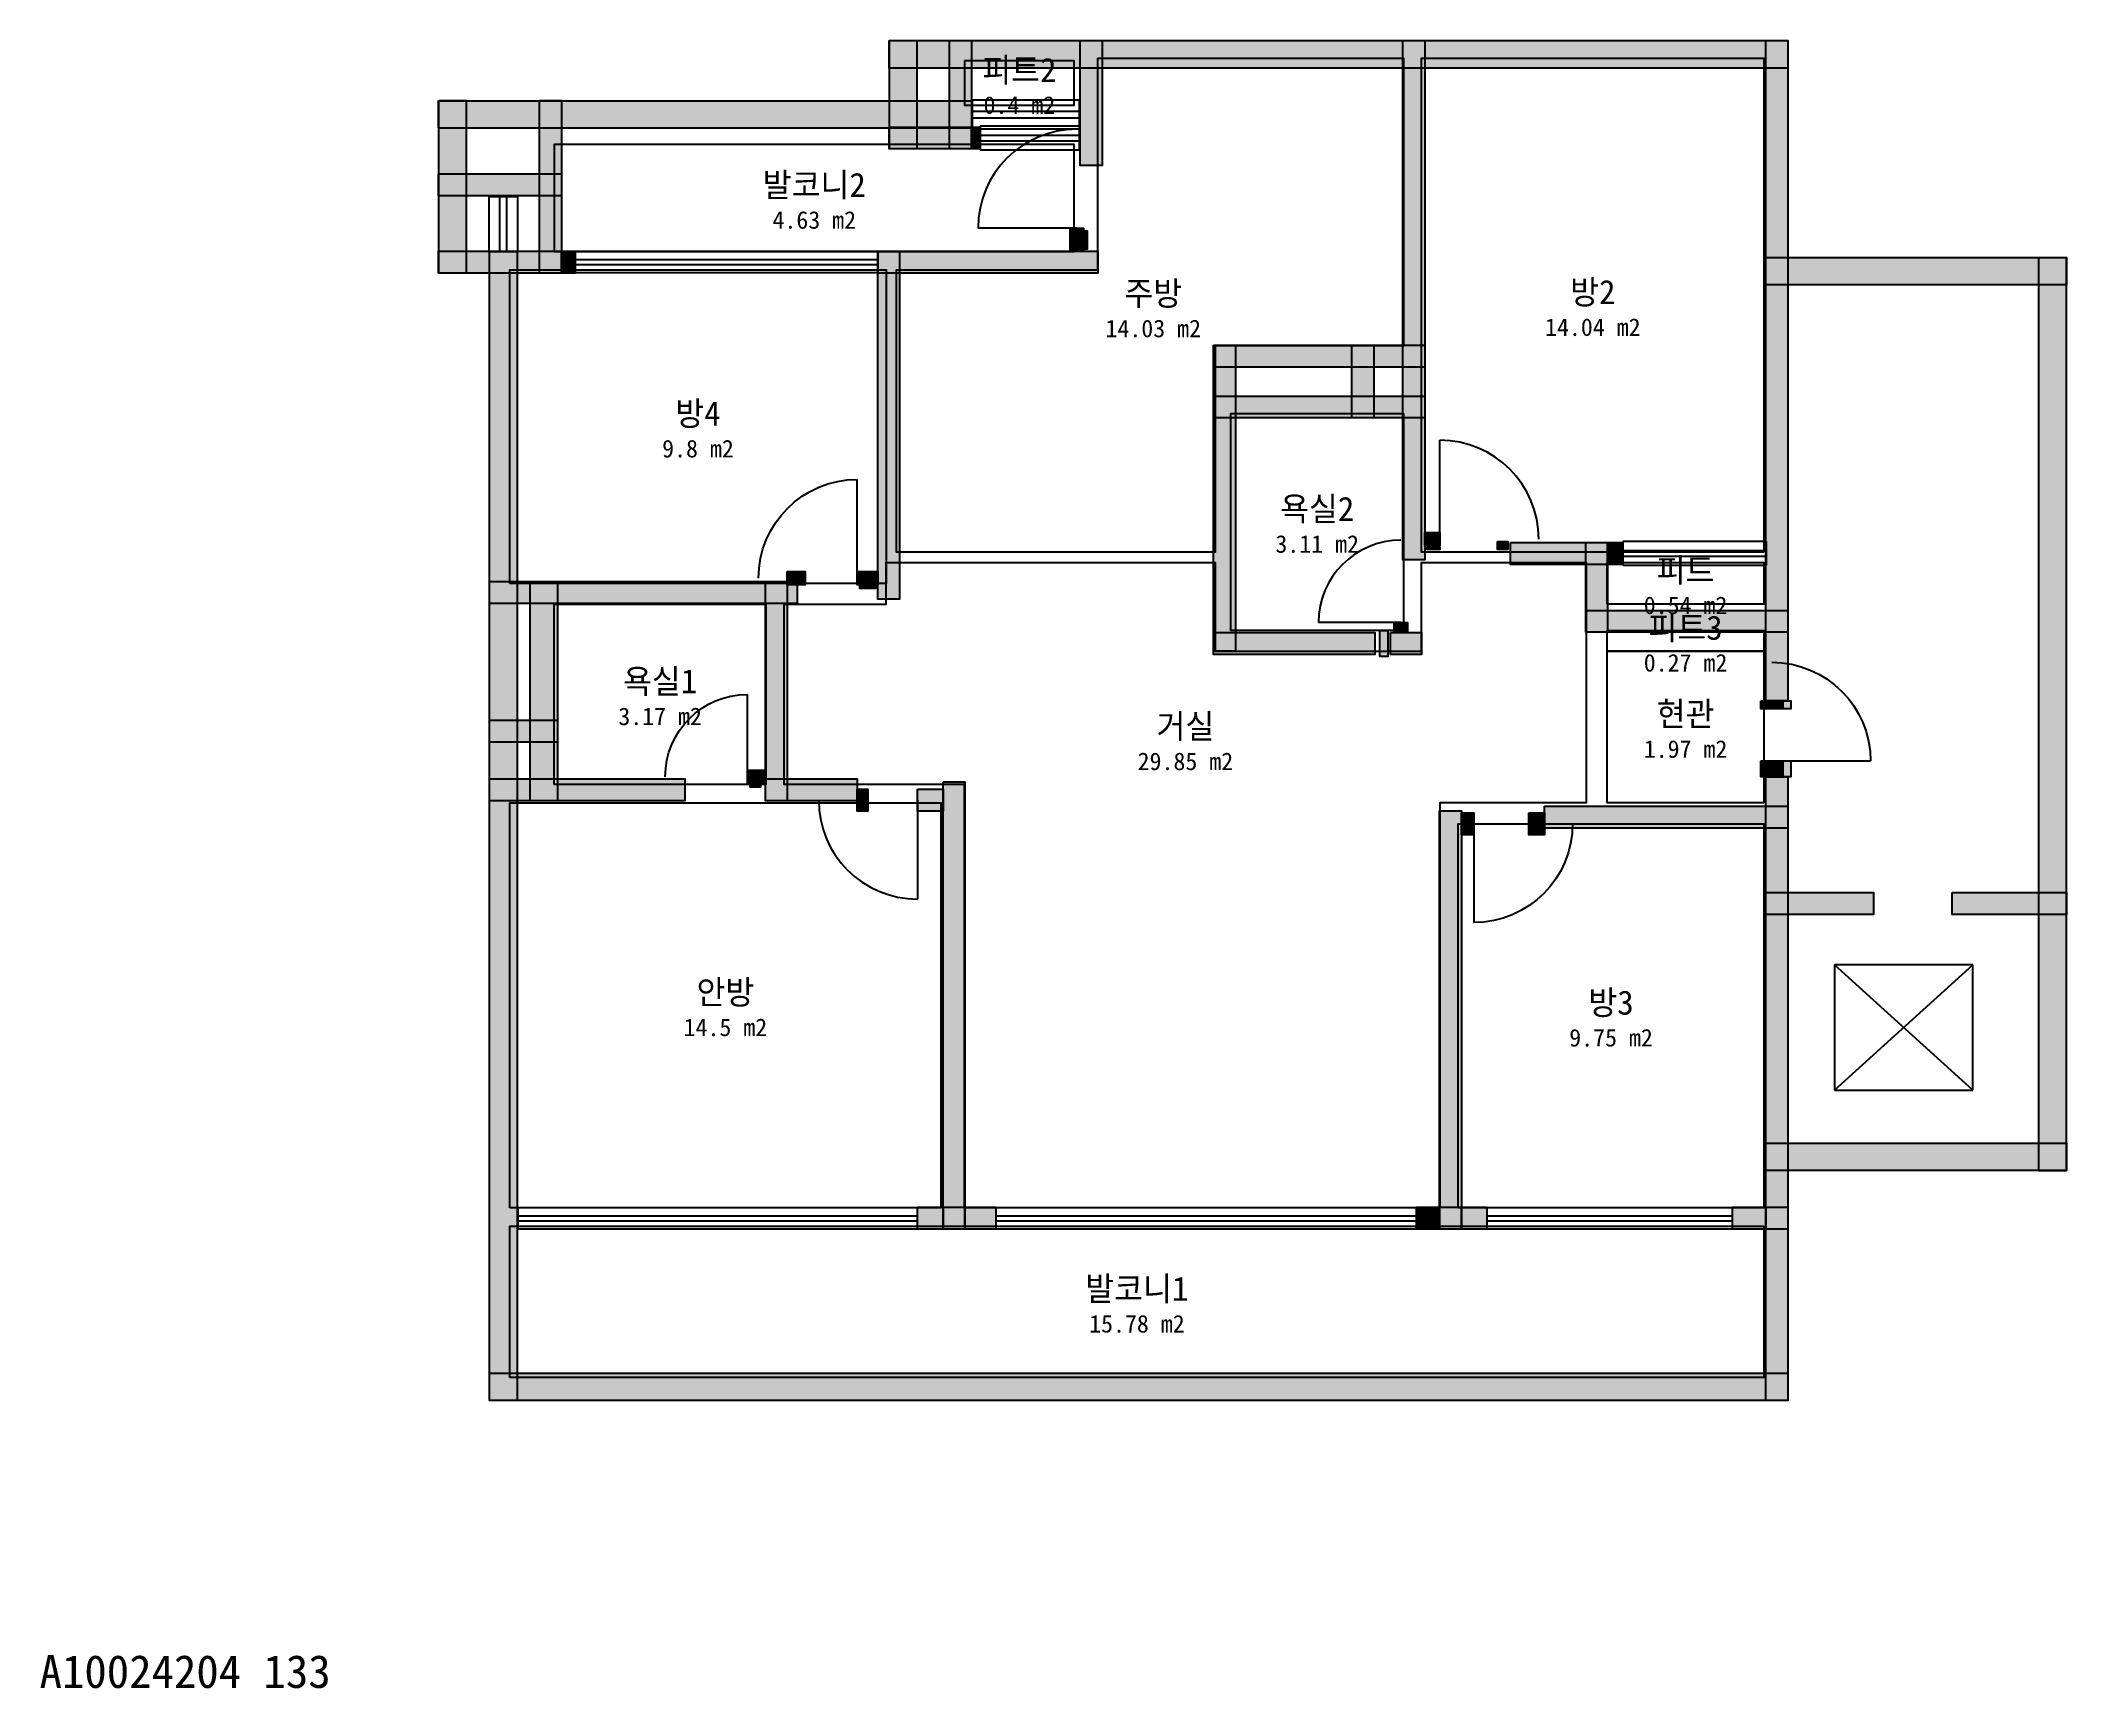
# Model space of a CAD drawing. Header units: millimetres. Extents: x 9 to 18471, y -905 to 14114.
import ezdxf
from ezdxf.enums import TextEntityAlignment as Align

# ---------------------------------------------------------------- set-up
doc = ezdxf.new("R2010")
doc.units = ezdxf.units.MM
for name, color, linetype in [('A-ANNO-TEXT', 7, 'Continuous'), ('A-AREA', 9, 'Continuous'), ('A-AREA-IDEN', 7, 'Continuous'), ('A-DOOR', 4, 'Continuous'), ('A-FLOR-EVTR', 8, 'Continuous'), ('A-GLAZ', 5, 'Continuous'), ('A-WALL-EXTR', 7, 'Continuous'), ('A-WALL-PATT', 8, 'Continuous'), ('A-WALL-PRTN', 8, 'Continuous'), ('A-WALL-STRC', 7, 'Continuous')]:
    doc.layers.add(name, color=color, linetype=linetype)

# ---------------------------------------------------------------- blocks, each defined once
blk = doc.blocks.new('JJ-DOOR-SWING')
blk.add_line((0, 0), (0, 1000))
blk.add_arc((0, 0), 1000, 0, 90)
at = {"flags": 1}
for tag, p in [('WIDTH', (0, -150)), ('TYPE', (0, -250))]:
    blk.add_attdef(tag, p, '', height=80, dxfattribs=at)
blk = doc.blocks.new('JJ-WIN-DOUBLE')
for p, q in [((1000, 500), (0, 500)), ((0, 500), (0, -500)), ((1000, -500), (1000, 500)), ((0, 120), (1000, 120)), ((0, -120), (1000, -120)), ((0, -500), (1000, -500))]:
    blk.add_line(p, q)
at = {"flags": 1}
for tag, p in [('WIDTH', (0, -700)), ('TYPE', (0, -800))]:
    blk.add_attdef(tag, p, '', height=80, dxfattribs=at)
blk = doc.blocks.new('JJ-EVTR')
for p, q in [((1000, 1000), (0, 1000)), ((0, 1000), (0, 0)), ((0, 0), (1000, 1000)), ((1000, 0), (0, 1000)), ((1000, 0), (1000, 1000)), ((0, 0), (1000, 0))]:
    blk.add_line(p, q)

msp = doc.modelspace()

# ---------------------------------------------------------------- linework, layer by layer
at = {"layer": 'A-AREA'}
for points in [[(10714, 11333), (10714, 9452), (7810, 9452), (7810, 12024), (9643, 12024), (9643, 13952), (12429, 13952), (12429, 11333)], [(8429, 13929), (8429, 13524), (9429, 13524), (9429, 13929)], [(15714, 9452), (12595, 9452), (12595, 13952), (15714, 13952)], [(4690, 12190), (9429, 12190), (9429, 13167), (4690, 13167)], [(4286, 9167), (4286, 12024), (7714, 12024), (7714, 9167)], [(12429, 8738), (10857, 8738), (10857, 10714), (12429, 10714)], [(12595, 8548), (12595, 9357), (14095, 9357), (14095, 7167), (12762, 7167), (12762, 3476), (8429, 3476), (8429, 7333), (6786, 7333), (6786, 8976), (7714, 8976), (7714, 9357), (10714, 9357), (10714, 8548)], [(14286, 8976), (14286, 9357), (15714, 9357), (15714, 8976)], [(4690, 7333), (4690, 8976), (6619, 8976), (6619, 7333)], [(14286, 8548), (14286, 8738), (15714, 8738), (15714, 8548)], [(15714, 7167), (14286, 7167), (14286, 8548), (15714, 8548)], [(4286, 3476), (4286, 7167), (8214, 7167), (8214, 3476)], [(12929, 3476), (12929, 6976), (15714, 6976), (15714, 3476)], [(4286, 1929), (4286, 3310), (15714, 3310), (15714, 1929)]]:
    msp.add_lwpolyline(points, close=True, dxfattribs=at)
at = {"layer": 'A-WALL-EXTR'}
for points in [[(7743, 14113), (15933, 14113), (15933, 13863), (7743, 13863)], [(7744, 14114), (7994, 14114), (7994, 13126), (7744, 13126)], [(3636, 13565), (8493, 13565), (8493, 13315), (3636, 13315)], [(3637, 13567), (3887, 13567), (3887, 11995), (3637, 11995)], [(9524, 12381), (9548, 12381), (9548, 12214), (9524, 12214)], [(4101, 12195), (4351, 12195), (4351, 1719), (4101, 1719)], [(15733, 12137), (18471, 12137), (18471, 11887), (15733, 11887)], [(18220, 12138), (18470, 12138), (18470, 3814), (18220, 3814)], [(12643, 9500), (12762, 9500), (12762, 9476), (12643, 9476)], [(13286, 9548), (13381, 9548), (13381, 9476), (13286, 9476)], [(4470, 9183), (4720, 9183), (4720, 7186), (4470, 7186)], [(7476, 9143), (7619, 9143), (7619, 9119), (7476, 9119)], [(12214, 8738), (12286, 8738), (12286, 8500), (12214, 8500)], [(15708, 8095), (15958, 8095), (15958, 8024), (15708, 8024)], [(15708, 7548), (15958, 7548), (15958, 7405), (15708, 7405)], [(6476, 7333), (6571, 7333), (6571, 7310), (6476, 7310)], [(15733, 4065), (18471, 4065), (18471, 3815), (15733, 3815)], [(4100, 1970), (15933, 1970), (15933, 1720), (4100, 1720)]]:
    msp.add_lwpolyline(points, close=True, dxfattribs=at)
at = {"layer": 'A-WALL-PATT', "color": 8}
for points in [[(7743, 14113), (15933, 14113), (7743, 13863), (15933, 13863)], [(7744, 14114), (7994, 14114), (7744, 13126), (7994, 13126)], [(8293, 14114), (8493, 14114), (8293, 13126), (8493, 13126)], [(9483, 14114), (9683, 14114), (9483, 12976), (9683, 12976)], [(12424, 14114), (12624, 14114), (12424, 9381), (12624, 9381)], [(15733, 14114), (15933, 14114), (15733, 8095), (15933, 8095)], [(3636, 13565), (8493, 13565), (3636, 13315), (8493, 13315)], [(3637, 13567), (3887, 13567), (3637, 11995), (3887, 11995)], [(4555, 13567), (4755, 13567), (4555, 11995), (4755, 11995)], [(7743, 13326), (8571, 13326), (7743, 13126), (8571, 13126)], [(8493, 13326), (8571, 13326), (8493, 13126), (8571, 13126)], [(3636, 12898), (4755, 12898), (3636, 12698), (4755, 12698)], [(9392, 12405), (9512, 12405), (9392, 12195), (9512, 12195)], [(9524, 12381), (9524, 12214), (9548, 12214)], [(9548, 12214), (9548, 12381), (9524, 12381)], [(3636, 12195), (4881, 12195), (3636, 11995), (4881, 11995)], [(4101, 12195), (4351, 12195), (4101, 1719), (4351, 1719)], [(4755, 12195), (4881, 12195), (4755, 11995), (4881, 11995)], [(7638, 12195), (9643, 12195), (7638, 11995), (9643, 11995)], [(7638, 12195), (7838, 12195), (7638, 9024), (7838, 9024)], [(15733, 12137), (18471, 12137), (15733, 11887), (18471, 11887)], [(18220, 12138), (18470, 12138), (18220, 3814), (18470, 3814)], [(10698, 11338), (12624, 11338), (10698, 11138), (12624, 11138)], [(10698, 11338), (10898, 11338), (10698, 8548), (10898, 8548)], [(11960, 11338), (12160, 11338), (11960, 10674), (12160, 10674)], [(10698, 10874), (12624, 10874), (10698, 10674), (12624, 10674)], [(12624, 9631), (12762, 9631), (12624, 9511), (12762, 9511)], [(12643, 9500), (12643, 9476), (12762, 9476)], [(12762, 9476), (12762, 9500), (12643, 9500)], [(13286, 9548), (13286, 9476), (13381, 9476)], [(13381, 9476), (13381, 9548), (13286, 9548)], [(13405, 9540), (14429, 9540), (13405, 9340), (14429, 9340)], [(14090, 9540), (14290, 9540), (14090, 8721), (14290, 8721)], [(14290, 9540), (14429, 9540), (14290, 9340), (14429, 9340)], [(6814, 9274), (6976, 9274), (6814, 9154), (6976, 9154)], [(7452, 9274), (7638, 9274), (7452, 9154), (7638, 9154)], [(4100, 9183), (6905, 9183), (4100, 8983), (6905, 8983)], [(4470, 9183), (4720, 9183), (4470, 7186), (4720, 7186)], [(6614, 9183), (6814, 9183), (6614, 7186), (6814, 7186)], [(7476, 9143), (7476, 9119), (7619, 9119)], [(7619, 9119), (7619, 9143), (7476, 9143)], [(14090, 8921), (15933, 8921), (14090, 8721), (15933, 8721)], [(10698, 8719), (12167, 8719), (10698, 8519), (12167, 8519)], [(12214, 8738), (12214, 8500), (12286, 8500)], [(12286, 8500), (12286, 8738), (12214, 8738)], [(12310, 8719), (12595, 8719), (12310, 8519), (12595, 8519)], [(12345, 8810), (12465, 8810), (12345, 8719), (12465, 8719)], [(15686, 8095), (15886, 8095), (15686, 8024), (15886, 8024)], [(15708, 8095), (15958, 8095), (15708, 8024), (15958, 8024)], [(4100, 7921), (4721, 7921), (4100, 7721), (4721, 7721)], [(4100, 7386), (5881, 7386), (4100, 7186), (5881, 7186)], [(6452, 7465), (6614, 7465), (6452, 7345), (6614, 7345)], [(6614, 7386), (7452, 7386), (6614, 7186), (7452, 7186)], [(15686, 7548), (15886, 7548), (15686, 7405), (15886, 7405)], [(15708, 7548), (15958, 7548), (15708, 7405), (15958, 7405)], [(15733, 7405), (15933, 7405), (15733, 1719), (15933, 1719)], [(6476, 7333), (6476, 7310), (6571, 7310)], [(6571, 7310), (6571, 7333), (6476, 7333)], [(7452, 7290), (7548, 7290), (7452, 7090), (7548, 7090)], [(8000, 7290), (8233, 7290), (8000, 7090), (8233, 7090)], [(8233, 7357), (8433, 7357), (8233, 3281), (8433, 3281)], [(12757, 7095), (12957, 7095), (12757, 3281), (12957, 3281)], [(12957, 7076), (13071, 7076), (12957, 6876), (13071, 6876)], [(13571, 7076), (13714, 7076), (13571, 6876), (13714, 6876)], [(13714, 7136), (15933, 7136), (13714, 6936), (15933, 6936)], [(15733, 6350), (16714, 6350), (15733, 6150), (16714, 6150)], [(17429, 6350), (18471, 6350), (17429, 6150), (18471, 6150)], [(15733, 4065), (18471, 4065), (15733, 3815), (18471, 3815)], [(8000, 3481), (8714, 3481), (8000, 3281), (8714, 3281)], [(8000, 3481), (8233, 3481), (8000, 3281), (8233, 3281)], [(8433, 3481), (8714, 3481), (8433, 3281), (8714, 3281)], [(12548, 3481), (13190, 3481), (12548, 3281), (13190, 3281)], [(12548, 3481), (12757, 3481), (12548, 3281), (12757, 3281)], [(12957, 3481), (13190, 3481), (12957, 3281), (13190, 3281)], [(15429, 3481), (15933, 3481), (15429, 3281), (15933, 3281)], [(15429, 3481), (15733, 3481), (15429, 3281), (15733, 3281)], [(4100, 1970), (15933, 1970), (4100, 1720), (15933, 1720)]]:
    msp.add_solid(points, dxfattribs=at)
at = {"layer": 'A-WALL-PRTN'}
for points in [[(9392, 12405), (9512, 12405), (9512, 12195), (9392, 12195)], [(12624, 9631), (12762, 9631), (12762, 9511), (12624, 9511)], [(6814, 9274), (6976, 9274), (6976, 9154), (6814, 9154)], [(7452, 9274), (7638, 9274), (7638, 9154), (7452, 9154)], [(12345, 8810), (12465, 8810), (12465, 8719), (12345, 8719)], [(6452, 7465), (6614, 7465), (6614, 7345), (6452, 7345)]]:
    msp.add_lwpolyline(points, close=True, dxfattribs=at)
at = {"layer": 'A-WALL-STRC'}
for points in [[(8293, 14114), (8493, 14114), (8493, 13126), (8293, 13126)], [(9483, 14114), (9683, 14114), (9683, 12976), (9483, 12976)], [(12424, 14114), (12624, 14114), (12624, 9381), (12424, 9381)], [(15733, 14114), (15933, 14114), (15933, 8095), (15733, 8095)], [(4555, 13567), (4755, 13567), (4755, 11995), (4555, 11995)], [(7743, 13326), (8571, 13326), (8571, 13126), (7743, 13126)], [(8493, 13326), (8571, 13326), (8571, 13126), (8493, 13126)], [(3636, 12898), (4755, 12898), (4755, 12698), (3636, 12698)], [(3636, 12195), (4881, 12195), (4881, 11995), (3636, 11995)], [(4755, 12195), (4881, 12195), (4881, 11995), (4755, 11995)], [(7638, 12195), (9643, 12195), (9643, 11995), (7638, 11995)], [(7638, 12195), (7838, 12195), (7838, 9024), (7638, 9024)], [(10698, 11338), (12624, 11338), (12624, 11138), (10698, 11138)], [(10698, 11338), (10898, 11338), (10898, 8548), (10698, 8548)], [(11960, 11338), (12160, 11338), (12160, 10674), (11960, 10674)], [(10698, 10874), (12624, 10874), (12624, 10674), (10698, 10674)], [(13405, 9540), (14429, 9540), (14429, 9340), (13405, 9340)], [(14090, 9540), (14290, 9540), (14290, 8721), (14090, 8721)], [(14290, 9540), (14429, 9540), (14429, 9340), (14290, 9340)], [(4100, 9183), (6905, 9183), (6905, 8983), (4100, 8983)], [(6614, 9183), (6814, 9183), (6814, 7186), (6614, 7186)], [(14090, 8921), (15933, 8921), (15933, 8721), (14090, 8721)], [(10698, 8719), (12167, 8719), (12167, 8519), (10698, 8519)], [(12310, 8719), (12595, 8719), (12595, 8519), (12310, 8519)], [(15686, 8095), (15886, 8095), (15886, 8024), (15686, 8024)], [(4100, 7921), (4721, 7921), (4721, 7721), (4100, 7721)], [(4100, 7386), (5881, 7386), (5881, 7186), (4100, 7186)], [(6614, 7386), (7452, 7386), (7452, 7186), (6614, 7186)], [(15686, 7548), (15886, 7548), (15886, 7405), (15686, 7405)], [(15733, 7405), (15933, 7405), (15933, 1719), (15733, 1719)], [(7452, 7290), (7548, 7290), (7548, 7090), (7452, 7090)], [(8000, 7290), (8233, 7290), (8233, 7090), (8000, 7090)], [(8233, 7357), (8433, 7357), (8433, 3281), (8233, 3281)], [(12757, 7095), (12957, 7095), (12957, 3281), (12757, 3281)], [(12957, 7076), (13071, 7076), (13071, 6876), (12957, 6876)], [(13571, 7076), (13714, 7076), (13714, 6876), (13571, 6876)], [(13714, 7136), (15933, 7136), (15933, 6936), (13714, 6936)], [(15733, 6350), (16714, 6350), (16714, 6150), (15733, 6150)], [(17429, 6350), (18471, 6350), (18471, 6150), (17429, 6150)], [(8000, 3481), (8714, 3481), (8714, 3281), (8000, 3281)], [(8000, 3481), (8233, 3481), (8233, 3281), (8000, 3281)], [(8433, 3481), (8714, 3481), (8714, 3281), (8433, 3281)], [(12548, 3481), (13190, 3481), (13190, 3281), (12548, 3281)], [(12548, 3481), (12757, 3481), (12757, 3281), (12548, 3281)], [(12957, 3481), (13190, 3481), (13190, 3281), (12957, 3281)], [(15429, 3481), (15933, 3481), (15933, 3281), (15429, 3281)], [(15429, 3481), (15733, 3481), (15733, 3281), (15429, 3281)]]:
    msp.add_lwpolyline(points, close=True, dxfattribs=at)

# ---------------------------------------------------------------- block references
at = {"layer": 'A-DOOR'}
for p, xscale, yscale, rotation in [((9452, 12405), 0.9, 0.9, 90), ((7452, 9214), 0.9, -0.9, 180), ((12405, 8810), 0.75, 0.75, 90), ((15786, 7548), 0.9, -0.9, 90), ((6452, 7405), 0.75, -0.75, 180), ((8000, 7190), 0.9, 0.9, 180)]:
    msp.add_blockref('JJ-DOOR-SWING', p, dxfattribs=dict(at, xscale=xscale, yscale=yscale, rotation=rotation))
at = {"layer": 'A-DOOR', "xscale": 0.9}
for p, yscale in [((12762, 9571), 0.9), ((13071, 6976), -0.9)]:
    msp.add_blockref('JJ-DOOR-SWING', p, dxfattribs=dict(at, yscale=yscale))
at = {"layer": 'A-FLOR-EVTR', "xscale": 1.261904761904761, "yscale": 1.142857142857143}
msp.add_blockref('JJ-EVTR', (16357, 4548), dxfattribs=at)
at = {"layer": 'A-GLAZ'}
for p, xscale, yscale in [((8500, 13440), 0.976190476190477, 0.2619047619047619), ((8571, 13226), 0.9047619047619045, 0.2142857142857143), ((4881, 12095), 2.761904761904762, 0.1904761904761905), ((14429, 9440), 1.309523809523809, 0.2142857142857143), ((4357, 3381), 3.642857142857143, 0.1904761904761905), ((8714, 3381), 3.833333333333334, 0.1904761904761905), ((13190, 3381), 2.238095238095239, 0.1904761904761905)]:
    msp.add_blockref('JJ-WIN-DOUBLE', p, dxfattribs=dict(at, xscale=xscale, yscale=yscale))
at = {"layer": 'A-GLAZ', "xscale": 0.5, "yscale": 0.2619047619047619, "rotation": 90}
msp.add_blockref('JJ-WIN-DOUBLE', (4226, 12190), dxfattribs=at)

# ---------------------------------------------------------------- texts
at = {"layer": 'A-ANNO-TEXT'}
msp.add_text('A10024204 133', height=300, dxfattribs=at).set_placement((0, -900))
at = {"layer": 'A-AREA-IDEN'}
for s, height, p in [('피트2', 220, (8929, 13846)), ('0.4 m2', 160, (8929, 13526)), ('발코니2', 220, (7060, 12799)), ('4.63 m2', 160, (7060, 12479)), ('주방', 220, (10149, 11810)), ('방2', 220, (14155, 11822)), ('14.03 m2', 160, (10149, 11490)), ('14.04 m2', 160, (14155, 11502)), ('방4', 220, (6000, 10715)), ('9.8 m2', 160, (6000, 10395)), ('욕실2', 220, (11643, 9846)), ('3.11 m2', 160, (11643, 9526)), ('피트', 220, (15000, 9287)), ('0.54 m2', 160, (15000, 8967)), ('피트3', 220, (15000, 8763)), ('0.27 m2', 160, (15000, 8443)), ('욕실1', 220, (5655, 8275)), ('3.17 m2', 160, (5655, 7955)), ('거실', 220, (10442, 7865)), ('현관', 220, (15000, 7977)), ('29.85 m2', 160, (10442, 7545)), ('1.97 m2', 160, (15000, 7657)), ('안방', 220, (6250, 5441)), ('방3', 220, (14321, 5346)), ('14.5 m2', 160, (6250, 5121)), ('9.75 m2', 160, (14321, 5026)), ('발코니1', 220, (10000, 2739)), ('15.78 m2', 160, (10000, 2419))]:
    msp.add_text(s, height=height, dxfattribs=at).set_placement(p, align=Align.MIDDLE_CENTER)

doc.saveas('drawing.dxf')
